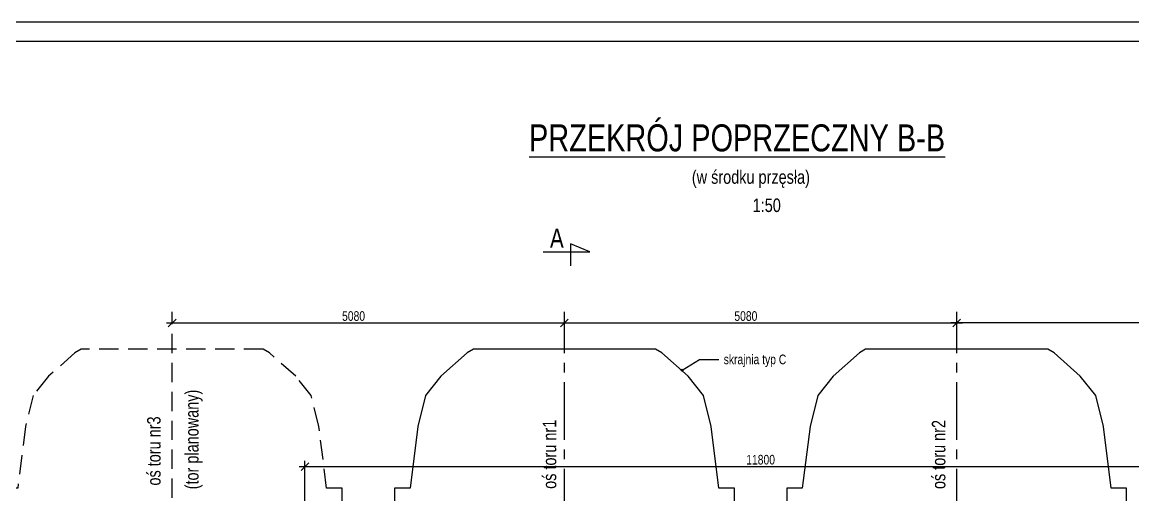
# Model space of a CAD drawing. Header units: millimetres. Extents: x -1069826 to 2704411, y -432732 to 412301.
# Drawn here: x 524699 to 539081, y -16532 to -10413 of the extents above; entities that cross this region are included whole.
import ezdxf
from ezdxf.enums import TextEntityAlignment as Align

# ---------------------------------------------------------------- set-up
doc = ezdxf.new("R2010")
doc.units = ezdxf.units.MM
doc.header["$LTSCALE"] = 1000
doc.header["$MEASUREMENT"] = 0
doc.linetypes.add('CENTER2', pattern=[1.125, 0.75, -0.125, 0.125, -0.125])
doc.linetypes.add('HIDDEN', pattern=[0.375, 0.25, -0.125])
for name, color, linetype in [('0-RAM-L', 7, 'Continuous'), ('0-RAM-T', 7, 'Continuous'), ('0-T', 7, 'Continuous'), ('0-T-T', 7, 'Continuous'), ('DROGO-T', 7, 'Continuous')]:
    doc.layers.add(name, color=color, linetype=linetype)
doc.styles.add('CDMSTYLE', font='CDMSIMPL', dxfattribs={"width": 0.8, "bigfont": 'CDMBIGPL'})
doc.dimstyles.new('CDMOG-MM-50', dxfattribs={"dimscale": 50, "dimtxt": 2.5, "dimasz": 1, "dimexe": 1.5, "dimexo": 5, "dimgap": 0.5, "dimtad": 1, "dimdec": 0, "dimrnd": 1, "dimzin": 1, "dimdsep": 46, "dimtxsty": 'CDMSTYLE', "dimblk1": 'OBLIQUE', "dimblk2": 'OBLIQUE', "dimsah": 1, "dimtsz": 1, "dimcen": -2.5, "dimdle": 1.5, "dimclrd": 9, "dimclre": 9, "dimclrt": 9, "dimadec": 0, "dimazin": 0, "dimtfac": 1, "dimtmove": 2, "dimatfit": 3, "dimldrblk": 'OBLIQUE', "dimfxl": 1, "dimtvp": 1, "dimtolj": 1, "dimtzin": 0, "dimarcsym": 0})
doc.dimstyles.new('CDMOG-MM-50$7', dxfattribs={"dimscale": 50, "dimtxt": 2.5, "dimasz": 1, "dimexe": 1.5, "dimexo": 5, "dimgap": 0.5, "dimtad": 1, "dimdec": 0, "dimrnd": 1, "dimzin": 1, "dimdsep": 46, "dimtxsty": 'CDMSTYLE', "dimblk1": 'NONE', "dimblk2": 'NONE', "dimsah": 1, "dimtsz": 1, "dimcen": -2.5, "dimdle": 1.5, "dimclrd": 9, "dimclre": 9, "dimclrt": 9, "dimadec": 0, "dimazin": 0, "dimtfac": 1, "dimtmove": 2, "dimatfit": 3, "dimldrblk": 'NONE', "dimfxl": 1, "dimtvp": 1, "dimtolj": 1, "dimtzin": 0, "dimarcsym": 0})

# ---------------------------------------------------------------- blocks, each defined once
blk = doc.blocks.new('*D11')
at = {"color": 9, "linetype": 'ByBlock', "transparency": 16777216}
for p, q in [((536801, -14396), (536801, -14231)), ((531646, -14306), (536876, -14306)), ((531671, -14356), (531771, -14256)), ((536751, -14356), (536851, -14256))]:
    blk.add_line(p, q, dxfattribs=at)
at = {"layer": 'Defpoints', "color": 0, "linetype": 'ByBlock', "transparency": 16777216}
for p in [(536801, -14306), (531721, -14646), (536801, -14646)]:
    blk.add_point(p, dxfattribs=at)
at = {"color": 9, "linetype": 'ByBlock', "transparency": 16777216, "insert": (534070, -14218), "char_height": 125, "attachment_point": 5, "style": 'CDMSTYLE'}
blk.add_mtext('\\A1;\\C1;5080', dxfattribs=at)
blk = doc.blocks.new('_OBLIQUE')
at = {"color": 0, "linetype": 'ByBlock'}
blk.add_line((-0.5, -0.5), (0.5, 0.5), dxfattribs=at)
blk = doc.blocks.new('*D14')
at = {"color": 9, "linetype": 'ByBlock', "transparency": 16777216}
for p, q in [((531721, -14396), (531721, -14231)), ((526566, -14306), (531796, -14306)), ((526591, -14356), (526691, -14256)), ((531671, -14356), (531771, -14256))]:
    blk.add_line(p, q, dxfattribs=at)
at = {"layer": 'Defpoints', "color": 0, "linetype": 'ByBlock', "transparency": 16777216}
for p in [(531721, -14306), (526641, -14646), (531721, -14646)]:
    blk.add_point(p, dxfattribs=at)
at = {"color": 9, "linetype": 'ByBlock', "transparency": 16777216, "insert": (528990, -14218), "char_height": 125, "attachment_point": 5, "style": 'CDMSTYLE'}
blk.add_mtext('\\A1;5080', dxfattribs=at)
blk = doc.blocks.new('A$C5F112703')
at = {"color": 9, "linetype": 'ByBlock'}
for p, q in [((1020, 4919), (940, 4869)), ((3380, 4919), (1020, 4919)), ((3460, 4869), (3380, 4919)), ((940, 4869), (600, 4569)), ((3800, 4569), (3460, 4869)), ((600, 4569), (400, 4319)), ((4000, 4319), (3800, 4569)), ((400, 4319), (300, 3919)), ((4100, 3919), (4000, 4319)), ((300, 3919), (200, 3119)), ((4200, 3119), (4100, 3919)), ((0, 3119), (0, 1069)), ((200, 3119), (0, 3119)), ((4400, 3119), (4200, 3119)), ((4400, 1069), (4400, 3119)), ((0, 1069), (200, 1069)), ((4200, 1069), (4400, 1069)), ((475, 829), (475, 369)), ((3925, 369), (3925, 829)), ((475, 369), (680, 369)), ((680, 369), (925, 124)), ((3475, 124), (3720, 369)), ((3720, 369), (3925, 369)), ((925, 124), (1333, 124)), ((1333, 124), (1333, 69)), ((1333, 69), (1483, 69)), ((1483, 69), (1483, 31)), ((1483, 31), (1550, 31)), ((1550, 124), (2851, 124)), ((1550, 31), (1550, 124)), ((2851, 124), (2851, 31)), ((2851, 31), (2918, 31)), ((2918, 69), (3068, 69)), ((2918, 31), (2918, 69)), ((3068, 124), (3475, 124)), ((3068, 69), (3068, 124))]:
    blk.add_line(p, q, dxfattribs=at)
at = {"layer": '0-T', "color": 9, "linetype": 'Continuous'}
for p, q in [((200, 829), (200, 1069)), ((4200, 829), (4200, 1069)), ((200, 829), (475, 829)), ((4200, 829), (3925, 829)), ((2131, 69), (2269, 69)), ((2200, 0), (2200, 137))]:
    blk.add_line(p, q, dxfattribs=at)
blk = doc.blocks.new('A$C22AE4A19')
at = {"layer": '0-T', "color": 9, "linetype": 'Continuous'}
blk.add_blockref('A$C5F112703', (0, 0), dxfattribs=at)
blk = doc.blocks.new('A$C05BD7996')
at = {"color": 40, "linetype": 'HIDDEN'}
for p, q in [((1020, 4919), (940, 4869)), ((3380, 4919), (1020, 4919)), ((3460, 4869), (3380, 4919)), ((940, 4869), (600, 4569)), ((3800, 4569), (3460, 4869)), ((600, 4569), (400, 4319)), ((4000, 4319), (3800, 4569)), ((400, 4319), (300, 3919)), ((4100, 3919), (4000, 4319)), ((300, 3919), (200, 3119)), ((4200, 3119), (4100, 3919)), ((200, 3119), (0, 3119)), ((0, 3119), (0, 1069)), ((4400, 3119), (4200, 3119)), ((4400, 1069), (4400, 3119)), ((0, 1069), (200, 1069)), ((4200, 1069), (4400, 1069)), ((475, 829), (475, 369)), ((3925, 369), (3925, 829)), ((475, 369), (680, 369)), ((680, 369), (925, 124)), ((3475, 124), (3720, 369)), ((3720, 369), (3925, 369)), ((925, 124), (1333, 124)), ((1333, 124), (1333, 69)), ((1333, 69), (1483, 69)), ((1483, 69), (1483, 31)), ((1483, 31), (1550, 31)), ((1550, 31), (1550, 124)), ((1550, 124), (2851, 124)), ((2851, 124), (2851, 31)), ((2851, 31), (2918, 31)), ((2918, 31), (2918, 69)), ((2918, 69), (3068, 69)), ((3068, 69), (3068, 124)), ((3068, 124), (3475, 124))]:
    blk.add_line(p, q, dxfattribs=at)
at = {"layer": '0-T', "color": 40, "linetype": 'HIDDEN'}
for p, q in [((200, 829), (200, 1069)), ((4200, 829), (4200, 1069)), ((200, 829), (475, 829)), ((4200, 829), (3925, 829))]:
    blk.add_line(p, q, dxfattribs=at)
at = {"layer": '0-T', "color": 9, "linetype": 'Continuous'}
for p, q in [((2131, 69), (2269, 69)), ((2200, 0), (2200, 137))]:
    blk.add_line(p, q, dxfattribs=at)
blk = doc.blocks.new('A$C3471609C')
at = {"layer": '0-T', "color": 9, "linetype": 'Continuous'}
blk.add_blockref('A$C05BD7996', (0, 0), dxfattribs=at)
blk = doc.blocks.new('*D108')
at = {"color": 9, "linetype": 'ByBlock', "transparency": 16777216}
for p, q in [((528361, -17924), (528361, -16091)), ((540161, -17877), (540161, -16091)), ((528286, -16166), (540236, -16166)), ((528311, -16216), (528411, -16116)), ((540111, -16216), (540211, -16116))]:
    blk.add_line(p, q, dxfattribs=at)
at = {"layer": 'Defpoints', "color": 0, "linetype": 'ByBlock', "transparency": 16777216}
for p in [(540161, -16166), (528361, -18174), (540161, -18127)]:
    blk.add_point(p, dxfattribs=at)
at = {"color": 9, "linetype": 'ByBlock', "transparency": 16777216, "insert": (534261, -16078), "char_height": 125, "attachment_point": 5, "style": 'CDMSTYLE'}
blk.add_mtext('\\A1;\\C1;11800', dxfattribs=at)
blk = doc.blocks.new('*D210')
at = {"color": 9, "linetype": 'ByBlock', "transparency": 16777216}
for p, q in [((536801, -14396), (536801, -14231)), ((541956, -14306), (536726, -14306)), ((536751, -14356), (536851, -14256)), ((541831, -14356), (541931, -14256))]:
    blk.add_line(p, q, dxfattribs=at)
at = {"layer": 'Defpoints', "color": 0, "linetype": 'ByBlock', "transparency": 16777216}
for p in [(536801, -14306), (536801, -14646), (541881, -14646)]:
    blk.add_point(p, dxfattribs=at)
at = {"color": 9, "linetype": 'ByBlock', "transparency": 16777216, "insert": (539533, -14218), "char_height": 125, "attachment_point": 5, "style": 'CDMSTYLE'}
blk.add_mtext('\\A1;5080', dxfattribs=at)
blk = doc.blocks.new('_NONE')
at = {"color": 0, "linetype": 'ByBlock'}
blk.add_circle((0, 0), 0.25, dxfattribs=at)

msp = doc.modelspace()

# ---------------------------------------------------------------- linework, layer by layer
at = {"color": 40, "linetype": 'HIDDEN'}
msp.add_line((526641.1144, -21447.0111), (526641.1144, -14164.2624), dxfattribs=at)
at = {"color": 9, "linetype": 'CENTER2'}
for p, q in [((531721.1144, -21447.0111), (531721.1144, -14164.2624)), ((536801.1144, -21447.0111), (536801.1144, -14164.2624))]:
    msp.add_line(p, q, dxfattribs=at)
at = {"layer": '0-RAM-L', "color": 3, "linetype": 'Continuous'}
for points in [[(521970.7477, -25262.6706), (555370.1862, -25262.6706), (555370.1862, -10412.6706), (521970.7477, -10412.6706)], [(523101.8016, -25012.6706), (555120.1862, -25012.6706), (555120.1862, -10662.6706), (523101.8016, -10662.6706)]]:
    msp.add_lwpolyline(points, close=True, dxfattribs=at)
at = {"layer": '0-RAM-T', "color": 4, "linetype": 'Continuous'}
msp.add_lwpolyline([(531443.9716, -13387.4136), (532051.1144, -13387.4136), (531801.1144, -13280.2708), (531801.1144, -13565.9851)], dxfattribs=at)

# ---------------------------------------------------------------- block references
at = {"layer": '0-T', "color": 9, "linetype": 'Continuous'}
for name, p in [('A$C3471609C', (524441.1143, -19564.6943)), ('A$C22AE4A19', (529521.1143, -19564.6944)), ('A$C22AE4A19', (534601.1143, -19564.6944))]:
    msp.add_blockref(name, p, dxfattribs=at)

# ---------------------------------------------------------------- texts
at = {"layer": '0-RAM-T', "color": 4, "linetype": 'Continuous', "style": 'CDMSTYLE', "width": 0.8}
msp.add_text('A', height=250, dxfattribs=at).set_placement((531622.543, -13208.8422), align=Align.MIDDLE)
at = {"layer": '0-T', "color": 4, "linetype": 'Continuous', "style": 'CDMSTYLE', "width": 0.8}
msp.add_text('%%UPRZEKRÓJ POPRZECZNY B-B', height=350, dxfattribs=at).set_placement((531261.9434, -12085.1447))
at = {"layer": '0-T', "color": 2, "linetype": 'Continuous', "style": 'CDMSTYLE', "width": 0.8}
for s, p in [('(w środku przęsła)', (533370.5824, -12504.783)), ('1:50', (534158.5757, -12870.3277))]:
    msp.add_text(s, height=175, dxfattribs=at).set_placement(p)
at = {"layer": '0-T-T', "color": 1, "linetype": 'Continuous', "style": 'CDMSTYLE', "width": 0.8}
msp.add_text('skrajnia typ C', height=125, dxfattribs=at).set_placement((533783.3835, -14841.1388))
at = {"layer": 'DROGO-T', "color": 9, "linetype": 'Continuous', "style": 'CDMSTYLE', "width": 0.8}
for s, p in [('(tor planowany)', (526983.0597, -16461.1887)), ('oś toru nr3', (526491.1649, -16412.1551))]:
    msp.add_text(s, height=175, rotation=90, dxfattribs=at).set_placement(p)
at = {"layer": 'DROGO-T', "color": 2, "linetype": 'Continuous', "style": 'CDMSTYLE', "width": 0.8}
for s, p in [('oś toru nr1', (531615.0272, -16454.9672)), ('oś toru nr2', (536653.7956, -16457.8277))]:
    msp.add_text(s, height=175, rotation=90, dxfattribs=at).set_placement(p)

# ---------------------------------------------------------------- dimensions: what is measured, and where the dimension line sits
at = {"layer": '0-T', "color": 4, "linetype": 'Continuous'}
for base, p1, p2, picture, middle in [((531721.1144, -14305.9519), (526641.1144, -14646.1741), (531721.1144, -14646.1741), '*D14', (528989.6508, -14218.4519)), ((536801.1144, -14305.9519), (541881.1144, -14646.1741), (536801.1144, -14646.1741), '*D210', (539532.578, -14218.4519))]:
    dim = msp.add_linear_dim(base=base, p1=p1, p2=p2, dimstyle='CDMOG-MM-50', override={"dimse1": 1}, dxfattribs=at)
    dim.commit()
    dim.dimension.update_dxf_attribs({"geometry": picture, "text_midpoint": middle, "dimtype": 160})
dim = msp.add_linear_dim(base=(536801.1144, -14305.9519), p1=(531721.1144, -14646.1741), p2=(536801.1144, -14646.1741), text='\\C1;<>', dimstyle='CDMOG-MM-50', override={"dimse1": 1}, dxfattribs=at)
dim.commit()
dim.dimension.update_dxf_attribs({"geometry": '*D11', "text_midpoint": (534069.6508, -14218.4519), "dimtype": 160})
at = {"layer": '0-T', "color": 1, "linetype": 'Continuous'}
dim = msp.add_linear_dim(base=(540161.1144, -16165.9527), p1=(528361.1144, -18174.0054), p2=(540161.1144, -18126.7375), text='\\C1;<>', dimstyle='CDMOG-MM-50', dxfattribs=at)
dim.commit()
dim.dimension.update_dxf_attribs({"geometry": '*D108', "text_midpoint": (534261.1144, -16078.4527)})

# ---------------------------------------------------------------- leaders
at = {"layer": '0-T-T', "color": 9, "linetype": 'Continuous'}
msp.add_leader([(533243.9969, -14916.8617), (533470.8835, -14778.6388), (533720.8835, -14778.6388)], dimstyle='CDMOG-MM-50$7', dxfattribs=at)

doc.saveas('drawing.dxf')
